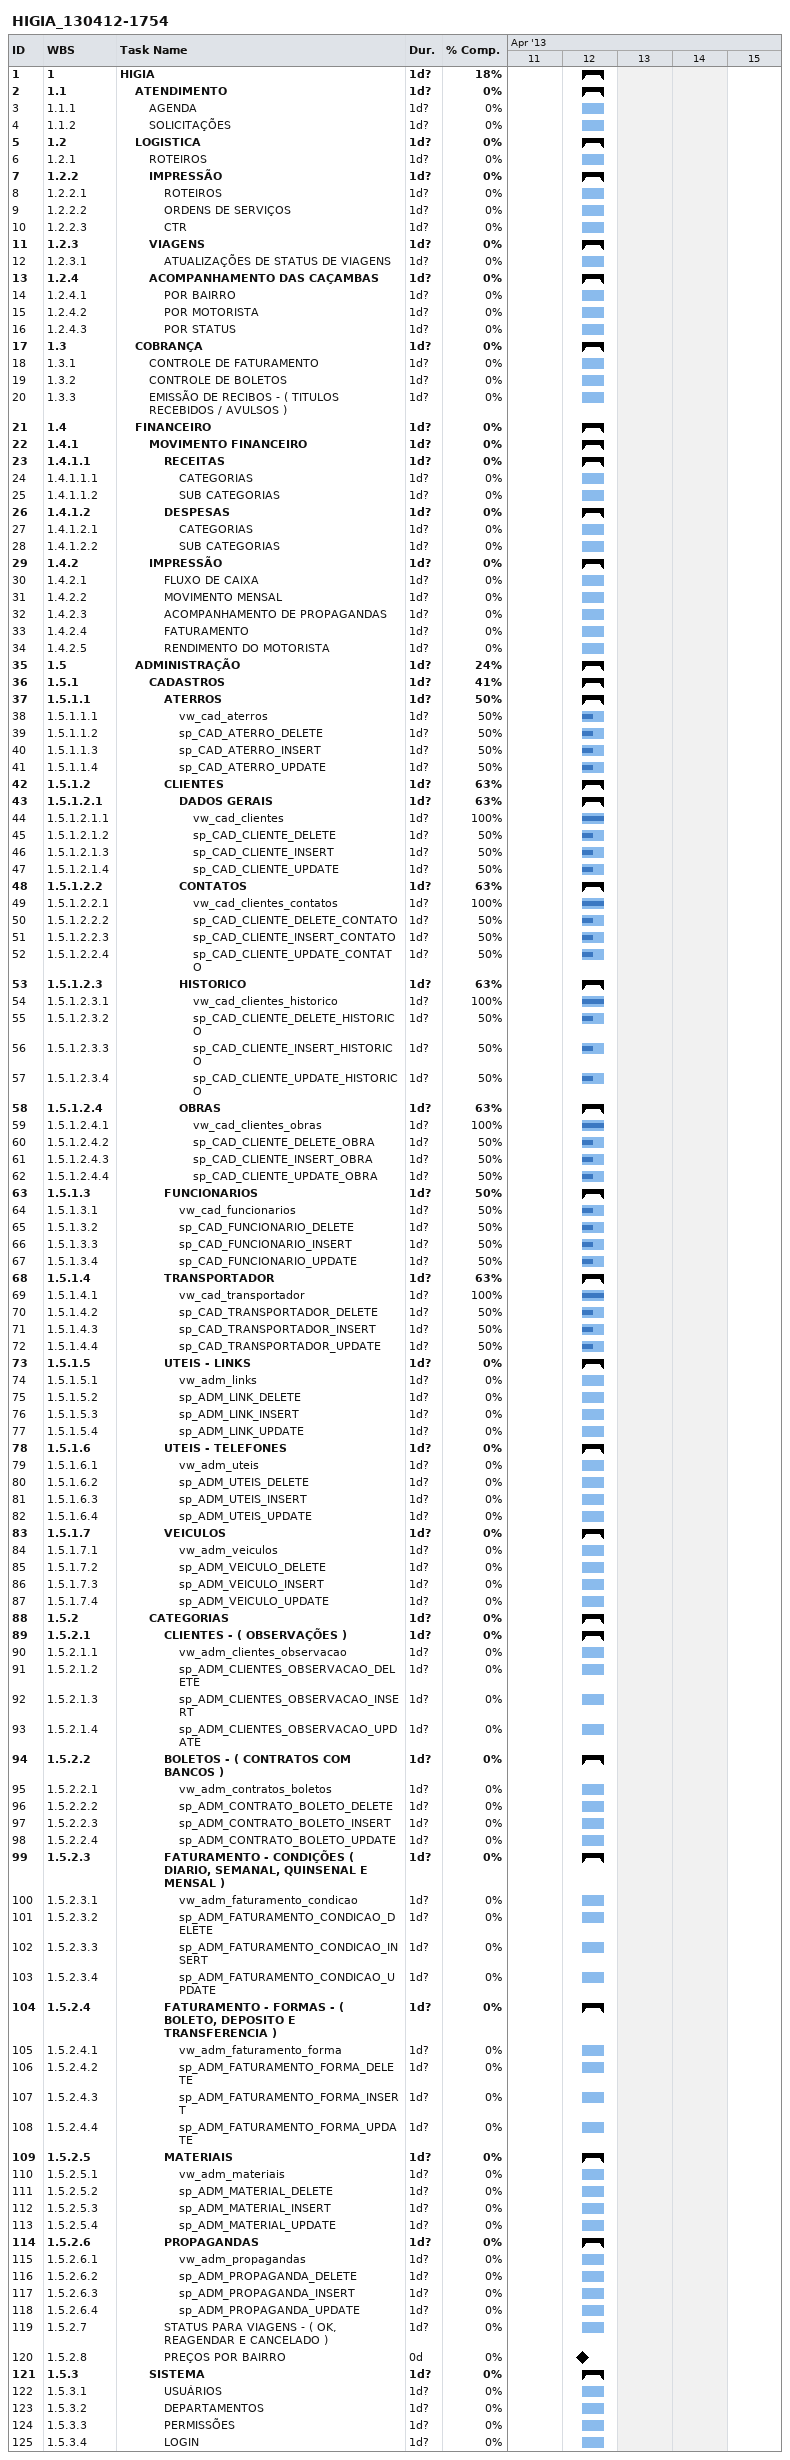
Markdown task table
HIGIA_130412-1754

| ID | WBS | Task | Duration | Start | Finish | % complete |
|---|---|---|---|---|---|---|
| 1 | 1 | **HIGIA** | 1d? | 2013-04-12 | 2013-04-12 | 18 |
| 2 | 1.1 | **ATENDIMENTO** | 1d? | 2013-04-12 | 2013-04-12 | 0 |
| 3 | 1.1.1 | AGENDA | 1d? | 2013-04-12 | 2013-04-12 | 0 |
| 4 | 1.1.2 | SOLICITAÇÕES | 1d? | 2013-04-12 | 2013-04-12 | 0 |
| 5 | 1.2 | **LOGISTICA** | 1d? | 2013-04-12 | 2013-04-12 | 0 |
| 6 | 1.2.1 | ROTEIROS | 1d? | 2013-04-12 | 2013-04-12 | 0 |
| 7 | 1.2.2 | **IMPRESSÃO** | 1d? | 2013-04-12 | 2013-04-12 | 0 |
| 8 | 1.2.2.1 | ROTEIROS | 1d? | 2013-04-12 | 2013-04-12 | 0 |
| 9 | 1.2.2.2 | ORDENS DE SERVIÇOS | 1d? | 2013-04-12 | 2013-04-12 | 0 |
| 10 | 1.2.2.3 | CTR | 1d? | 2013-04-12 | 2013-04-12 | 0 |
| 11 | 1.2.3 | **VIAGENS** | 1d? | 2013-04-12 | 2013-04-12 | 0 |
| 12 | 1.2.3.1 | ATUALIZAÇÕES DE STATUS DE VIAGENS | 1d? | 2013-04-12 | 2013-04-12 | 0 |
| 13 | 1.2.4 | **ACOMPANHAMENTO DAS CAÇAMBAS** | 1d? | 2013-04-12 | 2013-04-12 | 0 |
| 14 | 1.2.4.1 | POR BAIRRO | 1d? | 2013-04-12 | 2013-04-12 | 0 |
| 15 | 1.2.4.2 | POR MOTORISTA | 1d? | 2013-04-12 | 2013-04-12 | 0 |
| 16 | 1.2.4.3 | POR STATUS | 1d? | 2013-04-12 | 2013-04-12 | 0 |
| 17 | 1.3 | **COBRANÇA** | 1d? | 2013-04-12 | 2013-04-12 | 0 |
| 18 | 1.3.1 | CONTROLE DE FATURAMENTO | 1d? | 2013-04-12 | 2013-04-12 | 0 |
| 19 | 1.3.2 | CONTROLE DE BOLETOS | 1d? | 2013-04-12 | 2013-04-12 | 0 |
| 20 | 1.3.3 | EMISSÃO DE RECIBOS - ( TITULOS RECEBIDOS / AVULSOS ) | 1d? | 2013-04-12 | 2013-04-12 | 0 |
| 21 | 1.4 | **FINANCEIRO** | 1d? | 2013-04-12 | 2013-04-12 | 0 |
| 22 | 1.4.1 | **MOVIMENTO FINANCEIRO** | 1d? | 2013-04-12 | 2013-04-12 | 0 |
| 23 | 1.4.1.1 | **RECEITAS** | 1d? | 2013-04-12 | 2013-04-12 | 0 |
| 24 | 1.4.1.1.1 | CATEGORIAS | 1d? | 2013-04-12 | 2013-04-12 | 0 |
| 25 | 1.4.1.1.2 | SUB CATEGORIAS | 1d? | 2013-04-12 | 2013-04-12 | 0 |
| 26 | 1.4.1.2 | **DESPESAS** | 1d? | 2013-04-12 | 2013-04-12 | 0 |
| 27 | 1.4.1.2.1 | CATEGORIAS | 1d? | 2013-04-12 | 2013-04-12 | 0 |
| 28 | 1.4.1.2.2 | SUB CATEGORIAS | 1d? | 2013-04-12 | 2013-04-12 | 0 |
| 29 | 1.4.2 | **IMPRESSÃO** | 1d? | 2013-04-12 | 2013-04-12 | 0 |
| 30 | 1.4.2.1 | FLUXO DE CAIXA | 1d? | 2013-04-12 | 2013-04-12 | 0 |
| 31 | 1.4.2.2 | MOVIMENTO MENSAL | 1d? | 2013-04-12 | 2013-04-12 | 0 |
| 32 | 1.4.2.3 | ACOMPANHAMENTO DE PROPAGANDAS | 1d? | 2013-04-12 | 2013-04-12 | 0 |
| 33 | 1.4.2.4 | FATURAMENTO | 1d? | 2013-04-12 | 2013-04-12 | 0 |
| 34 | 1.4.2.5 | RENDIMENTO DO MOTORISTA | 1d? | 2013-04-12 | 2013-04-12 | 0 |
| 35 | 1.5 | **ADMINISTRAÇÃO** | 1d? | 2013-04-12 | 2013-04-12 | 24 |
| 36 | 1.5.1 | **CADASTROS** | 1d? | 2013-04-12 | 2013-04-12 | 41 |
| 37 | 1.5.1.1 | **ATERROS** | 1d? | 2013-04-12 | 2013-04-12 | 50 |
| 38 | 1.5.1.1.1 | vw_cad_aterros | 1d? | 2013-04-12 | 2013-04-12 | 50 |
| 39 | 1.5.1.1.2 | sp_CAD_ATERRO_DELETE | 1d? | 2013-04-12 | 2013-04-12 | 50 |
| 40 | 1.5.1.1.3 | sp_CAD_ATERRO_INSERT | 1d? | 2013-04-12 | 2013-04-12 | 50 |
| 41 | 1.5.1.1.4 | sp_CAD_ATERRO_UPDATE | 1d? | 2013-04-12 | 2013-04-12 | 50 |
| 42 | 1.5.1.2 | **CLIENTES** | 1d? | 2013-04-12 | 2013-04-12 | 63 |
| 43 | 1.5.1.2.1 | **DADOS GERAIS** | 1d? | 2013-04-12 | 2013-04-12 | 63 |
| 44 | 1.5.1.2.1.1 | vw_cad_clientes | 1d? | 2013-04-12 | 2013-04-12 | 100 |
| 45 | 1.5.1.2.1.2 | sp_CAD_CLIENTE_DELETE | 1d? | 2013-04-12 | 2013-04-12 | 50 |
| 46 | 1.5.1.2.1.3 | sp_CAD_CLIENTE_INSERT | 1d? | 2013-04-12 | 2013-04-12 | 50 |
| 47 | 1.5.1.2.1.4 | sp_CAD_CLIENTE_UPDATE | 1d? | 2013-04-12 | 2013-04-12 | 50 |
| 48 | 1.5.1.2.2 | **CONTATOS** | 1d? | 2013-04-12 | 2013-04-12 | 63 |
| 49 | 1.5.1.2.2.1 | vw_cad_clientes_contatos | 1d? | 2013-04-12 | 2013-04-12 | 100 |
| 50 | 1.5.1.2.2.2 | sp_CAD_CLIENTE_DELETE_CONTATO | 1d? | 2013-04-12 | 2013-04-12 | 50 |
| 51 | 1.5.1.2.2.3 | sp_CAD_CLIENTE_INSERT_CONTATO | 1d? | 2013-04-12 | 2013-04-12 | 50 |
| 52 | 1.5.1.2.2.4 | sp_CAD_CLIENTE_UPDATE_CONTATO | 1d? | 2013-04-12 | 2013-04-12 | 50 |
| 53 | 1.5.1.2.3 | **HISTORICO** | 1d? | 2013-04-12 | 2013-04-12 | 63 |
| 54 | 1.5.1.2.3.1 | vw_cad_clientes_historico | 1d? | 2013-04-12 | 2013-04-12 | 100 |
| 55 | 1.5.1.2.3.2 | sp_CAD_CLIENTE_DELETE_HISTORICO | 1d? | 2013-04-12 | 2013-04-12 | 50 |
| 56 | 1.5.1.2.3.3 | sp_CAD_CLIENTE_INSERT_HISTORICO | 1d? | 2013-04-12 | 2013-04-12 | 50 |
| 57 | 1.5.1.2.3.4 | sp_CAD_CLIENTE_UPDATE_HISTORICO | 1d? | 2013-04-12 | 2013-04-12 | 50 |
| 58 | 1.5.1.2.4 | **OBRAS** | 1d? | 2013-04-12 | 2013-04-12 | 63 |
| 59 | 1.5.1.2.4.1 | vw_cad_clientes_obras | 1d? | 2013-04-12 | 2013-04-12 | 100 |
| 60 | 1.5.1.2.4.2 | sp_CAD_CLIENTE_DELETE_OBRA | 1d? | 2013-04-12 | 2013-04-12 | 50 |
| 61 | 1.5.1.2.4.3 | sp_CAD_CLIENTE_INSERT_OBRA | 1d? | 2013-04-12 | 2013-04-12 | 50 |
| 62 | 1.5.1.2.4.4 | sp_CAD_CLIENTE_UPDATE_OBRA | 1d? | 2013-04-12 | 2013-04-12 | 50 |
| 63 | 1.5.1.3 | **FUNCIONARIOS** | 1d? | 2013-04-12 | 2013-04-12 | 50 |
| 64 | 1.5.1.3.1 | vw_cad_funcionarios | 1d? | 2013-04-12 | 2013-04-12 | 50 |
| 65 | 1.5.1.3.2 | sp_CAD_FUNCIONARIO_DELETE | 1d? | 2013-04-12 | 2013-04-12 | 50 |
| 66 | 1.5.1.3.3 | sp_CAD_FUNCIONARIO_INSERT | 1d? | 2013-04-12 | 2013-04-12 | 50 |
| 67 | 1.5.1.3.4 | sp_CAD_FUNCIONARIO_UPDATE | 1d? | 2013-04-12 | 2013-04-12 | 50 |
| 68 | 1.5.1.4 | **TRANSPORTADOR** | 1d? | 2013-04-12 | 2013-04-12 | 63 |
| 69 | 1.5.1.4.1 | vw_cad_transportador | 1d? | 2013-04-12 | 2013-04-12 | 100 |
| 70 | 1.5.1.4.2 | sp_CAD_TRANSPORTADOR_DELETE | 1d? | 2013-04-12 | 2013-04-12 | 50 |
| 71 | 1.5.1.4.3 | sp_CAD_TRANSPORTADOR_INSERT | 1d? | 2013-04-12 | 2013-04-12 | 50 |
| 72 | 1.5.1.4.4 | sp_CAD_TRANSPORTADOR_UPDATE | 1d? | 2013-04-12 | 2013-04-12 | 50 |
| 73 | 1.5.1.5 | **UTEIS - LINKS** | 1d? | 2013-04-12 | 2013-04-12 | 0 |
| 74 | 1.5.1.5.1 | vw_adm_links | 1d? | 2013-04-12 | 2013-04-12 | 0 |
| 75 | 1.5.1.5.2 | sp_ADM_LINK_DELETE | 1d? | 2013-04-12 | 2013-04-12 | 0 |
| 76 | 1.5.1.5.3 | sp_ADM_LINK_INSERT | 1d? | 2013-04-12 | 2013-04-12 | 0 |
| 77 | 1.5.1.5.4 | sp_ADM_LINK_UPDATE | 1d? | 2013-04-12 | 2013-04-12 | 0 |
| 78 | 1.5.1.6 | **UTEIS - TELEFONES** | 1d? | 2013-04-12 | 2013-04-12 | 0 |
| 79 | 1.5.1.6.1 | vw_adm_uteis | 1d? | 2013-04-12 | 2013-04-12 | 0 |
| 80 | 1.5.1.6.2 | sp_ADM_UTEIS_DELETE | 1d? | 2013-04-12 | 2013-04-12 | 0 |
| 81 | 1.5.1.6.3 | sp_ADM_UTEIS_INSERT | 1d? | 2013-04-12 | 2013-04-12 | 0 |
| 82 | 1.5.1.6.4 | sp_ADM_UTEIS_UPDATE | 1d? | 2013-04-12 | 2013-04-12 | 0 |
| 83 | 1.5.1.7 | **VEICULOS** | 1d? | 2013-04-12 | 2013-04-12 | 0 |
| 84 | 1.5.1.7.1 | vw_adm_veiculos | 1d? | 2013-04-12 | 2013-04-12 | 0 |
| 85 | 1.5.1.7.2 | sp_ADM_VEICULO_DELETE | 1d? | 2013-04-12 | 2013-04-12 | 0 |
| 86 | 1.5.1.7.3 | sp_ADM_VEICULO_INSERT | 1d? | 2013-04-12 | 2013-04-12 | 0 |
| 87 | 1.5.1.7.4 | sp_ADM_VEICULO_UPDATE | 1d? | 2013-04-12 | 2013-04-12 | 0 |
| 88 | 1.5.2 | **CATEGORIAS** | 1d? | 2013-04-12 | 2013-04-12 | 0 |
| 89 | 1.5.2.1 | **CLIENTES - ( OBSERVAÇÕES )** | 1d? | 2013-04-12 | 2013-04-12 | 0 |
| 90 | 1.5.2.1.1 | vw_adm_clientes_observacao | 1d? | 2013-04-12 | 2013-04-12 | 0 |
| 91 | 1.5.2.1.2 | sp_ADM_CLIENTES_OBSERVACAO_DELETE | 1d? | 2013-04-12 | 2013-04-12 | 0 |
| 92 | 1.5.2.1.3 | sp_ADM_CLIENTES_OBSERVACAO_INSERT | 1d? | 2013-04-12 | 2013-04-12 | 0 |
| 93 | 1.5.2.1.4 | sp_ADM_CLIENTES_OBSERVACAO_UPDATE | 1d? | 2013-04-12 | 2013-04-12 | 0 |
| 94 | 1.5.2.2 | **BOLETOS - ( CONTRATOS COM BANCOS )** | 1d? | 2013-04-12 | 2013-04-12 | 0 |
| 95 | 1.5.2.2.1 | vw_adm_contratos_boletos | 1d? | 2013-04-12 | 2013-04-12 | 0 |
| 96 | 1.5.2.2.2 | sp_ADM_CONTRATO_BOLETO_DELETE | 1d? | 2013-04-12 | 2013-04-12 | 0 |
| 97 | 1.5.2.2.3 | sp_ADM_CONTRATO_BOLETO_INSERT | 1d? | 2013-04-12 | 2013-04-12 | 0 |
| 98 | 1.5.2.2.4 | sp_ADM_CONTRATO_BOLETO_UPDATE | 1d? | 2013-04-12 | 2013-04-12 | 0 |
| 99 | 1.5.2.3 | **FATURAMENTO - CONDIÇÕES ( DIARIO, SEMANAL, QUINSENAL E MENSAL )** | 1d? | 2013-04-12 | 2013-04-12 | 0 |
| 100 | 1.5.2.3.1 | vw_adm_faturamento_condicao | 1d? | 2013-04-12 | 2013-04-12 | 0 |
| 101 | 1.5.2.3.2 | sp_ADM_FATURAMENTO_CONDICAO_DELETE | 1d? | 2013-04-12 | 2013-04-12 | 0 |
| 102 | 1.5.2.3.3 | sp_ADM_FATURAMENTO_CONDICAO_INSERT | 1d? | 2013-04-12 | 2013-04-12 | 0 |
| 103 | 1.5.2.3.4 | sp_ADM_FATURAMENTO_CONDICAO_UPDATE | 1d? | 2013-04-12 | 2013-04-12 | 0 |
| 104 | 1.5.2.4 | **FATURAMENTO - FORMAS - ( BOLETO, DEPOSITO E TRANSFERENCIA )** | 1d? | 2013-04-12 | 2013-04-12 | 0 |
| 105 | 1.5.2.4.1 | vw_adm_faturamento_forma | 1d? | 2013-04-12 | 2013-04-12 | 0 |
| 106 | 1.5.2.4.2 | sp_ADM_FATURAMENTO_FORMA_DELETE | 1d? | 2013-04-12 | 2013-04-12 | 0 |
| 107 | 1.5.2.4.3 | sp_ADM_FATURAMENTO_FORMA_INSERT | 1d? | 2013-04-12 | 2013-04-12 | 0 |
| 108 | 1.5.2.4.4 | sp_ADM_FATURAMENTO_FORMA_UPDATE | 1d? | 2013-04-12 | 2013-04-12 | 0 |
| 109 | 1.5.2.5 | **MATERIAIS** | 1d? | 2013-04-12 | 2013-04-12 | 0 |
| 110 | 1.5.2.5.1 | vw_adm_materiais | 1d? | 2013-04-12 | 2013-04-12 | 0 |
| 111 | 1.5.2.5.2 | sp_ADM_MATERIAL_DELETE | 1d? | 2013-04-12 | 2013-04-12 | 0 |
| 112 | 1.5.2.5.3 | sp_ADM_MATERIAL_INSERT | 1d? | 2013-04-12 | 2013-04-12 | 0 |
| 113 | 1.5.2.5.4 | sp_ADM_MATERIAL_UPDATE | 1d? | 2013-04-12 | 2013-04-12 | 0 |
| 114 | 1.5.2.6 | **PROPAGANDAS** | 1d? | 2013-04-12 | 2013-04-12 | 0 |
| 115 | 1.5.2.6.1 | vw_adm_propagandas | 1d? | 2013-04-12 | 2013-04-12 | 0 |
| 116 | 1.5.2.6.2 | sp_ADM_PROPAGANDA_DELETE | 1d? | 2013-04-12 | 2013-04-12 | 0 |
| 117 | 1.5.2.6.3 | sp_ADM_PROPAGANDA_INSERT | 1d? | 2013-04-12 | 2013-04-12 | 0 |
| 118 | 1.5.2.6.4 | sp_ADM_PROPAGANDA_UPDATE | 1d? | 2013-04-12 | 2013-04-12 | 0 |
| 119 | 1.5.2.7 | STATUS PARA VIAGENS - ( OK, REAGENDAR E CANCELADO ) | 1d? | 2013-04-12 | 2013-04-12 | 0 |
| 120 | 1.5.2.8 | PREÇOS POR BAIRRO | 0d | 2013-04-12 | 2013-04-12 | 0 |
| 121 | 1.5.3 | **SISTEMA** | 1d? | 2013-04-12 | 2013-04-12 | 0 |
| 122 | 1.5.3.1 | USUÁRIOS | 1d? | 2013-04-12 | 2013-04-12 | 0 |
| 123 | 1.5.3.2 | DEPARTAMENTOS | 1d? | 2013-04-12 | 2013-04-12 | 0 |
| 124 | 1.5.3.3 | PERMISSÕES | 1d? | 2013-04-12 | 2013-04-12 | 0 |
| 125 | 1.5.3.4 | LOGIN | 1d? | 2013-04-12 | 2013-04-12 | 0 |
